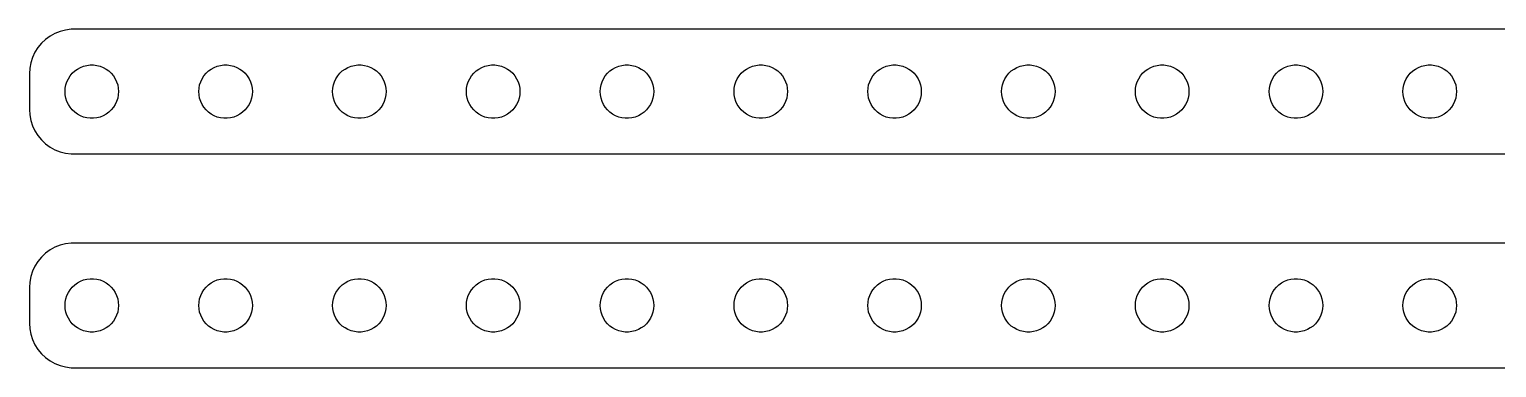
# Model space of a CAD drawing. Header units: metres. Extents: x -164 to 164, y 17 to 55.
# Drawn here: x -164.5 to 0, y 17 to 55 of the extents above; entities that cross this region are included whole.
import ezdxf

# ---------------------------------------------------------------- set-up
doc = ezdxf.new("R2010")
doc.units = ezdxf.units.M

msp = doc.modelspace()

# ---------------------------------------------------------------- linework, layer by layer
for p, q in [((-161.629, 54.5241), (-162.179, 54.2216)), ((-161.045, 54.7553), (-161.629, 54.5241)), ((-160.437, 54.9114), (-161.045, 54.7553)), ((-159.814, 54.9901), (-160.437, 54.9114)), ((159.814, 54.9901), (-159.814, 54.9901)), ((-163.545, 52.9389), (-163.882, 52.4088)), ((-163.145, 53.4227), (-163.545, 52.9389)), ((-162.687, 53.8526), (-163.145, 53.4227)), ((-162.179, 54.2216), (-162.687, 53.8526)), ((-164.343, 51.2434), (-164.461, 50.6267)), ((-164.149, 51.8406), (-164.343, 51.2434)), ((-163.882, 52.4088), (-164.149, 51.8406)), ((-164.461, 50.6267), (-164.5, 50)), ((-164.5, 50), (-164.5, 46)), ((-160.289, 49.1044), (-160.129, 49.4453)), ((-160.129, 49.4453), (-159.927, 49.7634)), ((-159.927, 49.7634), (-159.687, 50.0536)), ((-159.687, 50.0536), (-159.412, 50.3115)), ((-159.412, 50.3115), (-159.107, 50.533)), ((-159.107, 50.533), (-158.777, 50.7145)), ((-158.777, 50.7145), (-158.427, 50.8532)), ((-158.427, 50.8532), (-158.062, 50.9469)), ((-158.062, 50.9469), (-157.688, 50.9941)), ((-157.688, 50.9941), (-157.312, 50.9941)), ((-157.312, 50.9941), (-156.938, 50.9469)), ((-156.938, 50.9469), (-156.573, 50.8532)), ((-156.573, 50.8532), (-156.223, 50.7145)), ((-156.223, 50.7145), (-155.893, 50.533)), ((-155.893, 50.533), (-155.588, 50.3115)), ((-155.588, 50.3115), (-155.313, 50.0536)), ((-155.313, 50.0536), (-155.073, 49.7634)), ((-155.073, 49.7634), (-154.871, 49.4453)), ((-154.871, 49.4453), (-154.711, 49.1044)), ((-145.289, 49.1044), (-145.129, 49.4453)), ((-145.129, 49.4453), (-144.927, 49.7634)), ((-144.927, 49.7634), (-144.687, 50.0536)), ((-144.687, 50.0536), (-144.412, 50.3115)), ((-144.412, 50.3115), (-144.107, 50.533)), ((-144.107, 50.533), (-143.777, 50.7145)), ((-143.777, 50.7145), (-143.427, 50.8532)), ((-143.427, 50.8532), (-143.062, 50.9469)), ((-143.062, 50.9469), (-142.688, 50.9941)), ((-142.688, 50.9941), (-142.312, 50.9941)), ((-142.312, 50.9941), (-141.938, 50.9469)), ((-141.938, 50.9469), (-141.573, 50.8532)), ((-141.573, 50.8532), (-141.223, 50.7145)), ((-141.223, 50.7145), (-140.893, 50.533)), ((-140.893, 50.533), (-140.588, 50.3115)), ((-140.588, 50.3115), (-140.313, 50.0536)), ((-140.313, 50.0536), (-140.073, 49.7634)), ((-140.073, 49.7634), (-139.871, 49.4453)), ((-139.871, 49.4453), (-139.711, 49.1044)), ((-130.289, 49.1044), (-130.129, 49.4453)), ((-130.129, 49.4453), (-129.927, 49.7634)), ((-129.927, 49.7634), (-129.687, 50.0536)), ((-129.687, 50.0536), (-129.412, 50.3115)), ((-129.412, 50.3115), (-129.107, 50.533)), ((-129.107, 50.533), (-128.777, 50.7145)), ((-128.777, 50.7145), (-128.427, 50.8532)), ((-128.427, 50.8532), (-128.062, 50.9469)), ((-128.062, 50.9469), (-127.688, 50.9941)), ((-127.688, 50.9941), (-127.312, 50.9941)), ((-127.312, 50.9941), (-126.938, 50.9469)), ((-126.938, 50.9469), (-126.573, 50.8532)), ((-126.573, 50.8532), (-126.223, 50.7145)), ((-126.223, 50.7145), (-125.893, 50.533)), ((-125.893, 50.533), (-125.588, 50.3115)), ((-125.588, 50.3115), (-125.313, 50.0536)), ((-125.313, 50.0536), (-125.073, 49.7634)), ((-125.073, 49.7634), (-124.871, 49.4453)), ((-124.871, 49.4453), (-124.711, 49.1044)), ((-115.289, 49.1044), (-115.129, 49.4453)), ((-115.129, 49.4453), (-114.927, 49.7634)), ((-114.927, 49.7634), (-114.687, 50.0536)), ((-114.687, 50.0536), (-114.412, 50.3115)), ((-114.412, 50.3115), (-114.107, 50.533)), ((-114.107, 50.533), (-113.777, 50.7145)), ((-113.777, 50.7145), (-113.427, 50.8532)), ((-113.427, 50.8532), (-113.062, 50.9469)), ((-113.062, 50.9469), (-112.688, 50.9941)), ((-112.688, 50.9941), (-112.312, 50.9941)), ((-112.312, 50.9941), (-111.938, 50.9469)), ((-111.938, 50.9469), (-111.573, 50.8532)), ((-111.573, 50.8532), (-111.223, 50.7145)), ((-111.223, 50.7145), (-110.893, 50.533)), ((-110.893, 50.533), (-110.588, 50.3115)), ((-110.588, 50.3115), (-110.313, 50.0536)), ((-110.313, 50.0536), (-110.073, 49.7634)), ((-110.073, 49.7634), (-109.871, 49.4453)), ((-109.871, 49.4453), (-109.711, 49.1044)), ((-100.289, 49.1044), (-100.129, 49.4453)), ((-100.129, 49.4453), (-99.927, 49.7634)), ((-99.927, 49.7634), (-99.6869, 50.0536)), ((-99.6869, 50.0536), (-99.4123, 50.3115)), ((-99.4123, 50.3115), (-99.1075, 50.533)), ((-99.1075, 50.533), (-98.7773, 50.7145)), ((-98.7773, 50.7145), (-98.427, 50.8532)), ((-98.427, 50.8532), (-98.0621, 50.9469)), ((-98.0621, 50.9469), (-97.6884, 50.9941)), ((-97.6884, 50.9941), (-97.3116, 50.9941)), ((-97.3116, 50.9941), (-96.9379, 50.9469)), ((-96.9379, 50.9469), (-96.573, 50.8532)), ((-96.573, 50.8532), (-96.2227, 50.7145)), ((-96.2227, 50.7145), (-95.8925, 50.533)), ((-95.8925, 50.533), (-95.5877, 50.3115)), ((-95.5877, 50.3115), (-95.3131, 50.0536)), ((-95.3131, 50.0536), (-95.073, 49.7634)), ((-95.073, 49.7634), (-94.8711, 49.4453)), ((-94.8711, 49.4453), (-94.7107, 49.1044)), ((-85.2893, 49.1044), (-85.1289, 49.4453)), ((-85.1289, 49.4453), (-84.927, 49.7634)), ((-84.927, 49.7634), (-84.6869, 50.0536)), ((-84.6869, 50.0536), (-84.4123, 50.3115)), ((-84.4123, 50.3115), (-84.1075, 50.533)), ((-84.1075, 50.533), (-83.7773, 50.7145)), ((-83.7773, 50.7145), (-83.427, 50.8532)), ((-83.427, 50.8532), (-83.0621, 50.9469)), ((-83.0621, 50.9469), (-82.6884, 50.9941)), ((-82.6884, 50.9941), (-82.3116, 50.9941)), ((-82.3116, 50.9941), (-81.9379, 50.9469)), ((-81.9379, 50.9469), (-81.573, 50.8532)), ((-81.573, 50.8532), (-81.2227, 50.7145)), ((-81.2227, 50.7145), (-80.8925, 50.533)), ((-80.8925, 50.533), (-80.5877, 50.3115)), ((-80.5877, 50.3115), (-80.3131, 50.0536)), ((-80.3131, 50.0536), (-80.073, 49.7634)), ((-80.073, 49.7634), (-79.8711, 49.4453)), ((-79.8711, 49.4453), (-79.7107, 49.1044)), ((-70.2893, 49.1044), (-70.1289, 49.4453)), ((-70.1289, 49.4453), (-69.927, 49.7634)), ((-69.927, 49.7634), (-69.6869, 50.0536)), ((-69.6869, 50.0536), (-69.4123, 50.3115)), ((-69.4123, 50.3115), (-69.1075, 50.533)), ((-69.1075, 50.533), (-68.7773, 50.7145)), ((-68.7773, 50.7145), (-68.427, 50.8532)), ((-68.427, 50.8532), (-68.0621, 50.9469)), ((-68.0621, 50.9469), (-67.6884, 50.9941)), ((-67.6884, 50.9941), (-67.3116, 50.9941)), ((-67.3116, 50.9941), (-66.9379, 50.9469)), ((-66.9379, 50.9469), (-66.573, 50.8532)), ((-66.573, 50.8532), (-66.2227, 50.7145)), ((-66.2227, 50.7145), (-65.8925, 50.533)), ((-65.8925, 50.533), (-65.5877, 50.3115)), ((-65.5877, 50.3115), (-65.3131, 50.0536)), ((-65.3131, 50.0536), (-65.073, 49.7634)), ((-65.073, 49.7634), (-64.8711, 49.4453)), ((-64.8711, 49.4453), (-64.7107, 49.1044)), ((-55.2893, 49.1044), (-55.1289, 49.4453)), ((-55.1289, 49.4453), (-54.927, 49.7634)), ((-54.927, 49.7634), (-54.6869, 50.0536)), ((-54.6869, 50.0536), (-54.4123, 50.3115)), ((-54.4123, 50.3115), (-54.1075, 50.533)), ((-54.1075, 50.533), (-53.7773, 50.7145)), ((-53.7773, 50.7145), (-53.427, 50.8532)), ((-53.427, 50.8532), (-53.0621, 50.9469)), ((-53.0621, 50.9469), (-52.6884, 50.9941)), ((-52.6884, 50.9941), (-52.3116, 50.9941)), ((-52.3116, 50.9941), (-51.9379, 50.9469)), ((-51.9379, 50.9469), (-51.5729, 50.8532)), ((-51.5729, 50.8532), (-51.2227, 50.7145)), ((-51.2227, 50.7145), (-50.8925, 50.533)), ((-50.8925, 50.533), (-50.5877, 50.3115)), ((-50.5877, 50.3115), (-50.3131, 50.0536)), ((-50.3131, 50.0536), (-50.0729, 49.7634)), ((-50.0729, 49.7634), (-49.8711, 49.4453)), ((-49.8711, 49.4453), (-49.7107, 49.1044)), ((-40.2893, 49.1044), (-40.1289, 49.4453)), ((-40.1289, 49.4453), (-39.927, 49.7634)), ((-39.927, 49.7634), (-39.6869, 50.0536)), ((-39.6869, 50.0536), (-39.4123, 50.3115)), ((-39.4123, 50.3115), (-39.1075, 50.533)), ((-39.1075, 50.533), (-38.7773, 50.7145)), ((-38.7773, 50.7145), (-38.427, 50.8532)), ((-38.427, 50.8532), (-38.0621, 50.9469)), ((-38.0621, 50.9469), (-37.6884, 50.9941)), ((-37.6884, 50.9941), (-37.3116, 50.9941)), ((-37.3116, 50.9941), (-36.9379, 50.9469)), ((-36.9379, 50.9469), (-36.5729, 50.8532)), ((-36.5729, 50.8532), (-36.2227, 50.7145)), ((-36.2227, 50.7145), (-35.8925, 50.533)), ((-35.8925, 50.533), (-35.5877, 50.3115)), ((-35.5877, 50.3115), (-35.3131, 50.0536)), ((-35.3131, 50.0536), (-35.0729, 49.7634)), ((-35.0729, 49.7634), (-34.8711, 49.4453)), ((-34.8711, 49.4453), (-34.7107, 49.1044)), ((-25.2893, 49.1044), (-25.1289, 49.4453)), ((-25.1289, 49.4453), (-24.927, 49.7634)), ((-24.927, 49.7634), (-24.6869, 50.0536)), ((-24.6869, 50.0536), (-24.4123, 50.3115)), ((-24.4123, 50.3115), (-24.1075, 50.533)), ((-24.1075, 50.533), (-23.7773, 50.7145)), ((-23.7773, 50.7145), (-23.427, 50.8532)), ((-23.427, 50.8532), (-23.0621, 50.9469)), ((-23.0621, 50.9469), (-22.6884, 50.9941)), ((-22.6884, 50.9941), (-22.3116, 50.9941)), ((-22.3116, 50.9941), (-21.9379, 50.9469)), ((-21.9379, 50.9469), (-21.5729, 50.8532)), ((-21.5729, 50.8532), (-21.2227, 50.7145)), ((-21.2227, 50.7145), (-20.8925, 50.533)), ((-20.8925, 50.533), (-20.5877, 50.3115)), ((-20.5877, 50.3115), (-20.3131, 50.0536)), ((-20.3131, 50.0536), (-20.0729, 49.7634)), ((-20.0729, 49.7634), (-19.8711, 49.4453)), ((-19.8711, 49.4453), (-19.7107, 49.1044)), ((-10.2893, 49.1044), (-10.1289, 49.4453)), ((-10.1289, 49.4453), (-9.92705, 49.7634)), ((-9.92705, 49.7634), (-9.6869, 50.0536)), ((-9.6869, 50.0536), (-9.41226, 50.3115)), ((-9.41226, 50.3115), (-9.10747, 50.533)), ((-9.10747, 50.533), (-8.77733, 50.7145)), ((-8.77733, 50.7145), (-8.42705, 50.8532)), ((-8.42705, 50.8532), (-8.06213, 50.9469)), ((-8.06213, 50.9469), (-7.68837, 50.9941)), ((-7.68837, 50.9941), (-7.31161, 50.9941)), ((-7.31161, 50.9941), (-6.93785, 50.9469)), ((-6.93785, 50.9469), (-6.57294, 50.8532)), ((-6.57294, 50.8532), (-6.22266, 50.7145)), ((-6.22266, 50.7145), (-5.89252, 50.533)), ((-5.89252, 50.533), (-5.58772, 50.3115)), ((-5.58772, 50.3115), (-5.31308, 50.0536)), ((-5.31308, 50.0536), (-5.07294, 49.7634)), ((-5.07294, 49.7634), (-4.87108, 49.4453)), ((-4.87108, 49.4453), (-4.71066, 49.1044)), ((-160.5, 48), (-160.476, 48.376)), ((-160.476, 47.624), (-160.5, 48)), ((-160.476, 48.376), (-160.406, 48.7461)), ((-160.406, 48.7461), (-160.289, 49.1044)), ((-154.711, 49.1044), (-154.594, 48.7461)), ((-154.594, 48.7461), (-154.524, 48.376)), ((-154.524, 48.376), (-154.5, 48)), ((-154.5, 48), (-154.524, 47.624)), ((-145.5, 48), (-145.476, 48.376)), ((-145.476, 47.624), (-145.5, 48)), ((-145.476, 48.376), (-145.406, 48.7461)), ((-145.406, 48.7461), (-145.289, 49.1044)), ((-139.711, 49.1044), (-139.594, 48.7461)), ((-139.594, 48.7461), (-139.524, 48.376)), ((-139.524, 48.376), (-139.5, 48)), ((-139.5, 48), (-139.524, 47.624)), ((-130.5, 48), (-130.476, 48.376)), ((-130.476, 47.624), (-130.5, 48)), ((-130.476, 48.376), (-130.406, 48.7461)), ((-130.406, 48.7461), (-130.289, 49.1044)), ((-124.711, 49.1044), (-124.594, 48.7461)), ((-124.594, 48.7461), (-124.524, 48.376)), ((-124.524, 48.376), (-124.5, 48)), ((-124.5, 48), (-124.524, 47.624)), ((-115.5, 48), (-115.476, 48.376)), ((-115.476, 47.624), (-115.5, 48)), ((-115.476, 48.376), (-115.406, 48.7461)), ((-115.406, 48.7461), (-115.289, 49.1044)), ((-109.711, 49.1044), (-109.594, 48.7461)), ((-109.594, 48.7461), (-109.524, 48.376)), ((-109.524, 48.376), (-109.5, 48)), ((-109.5, 48), (-109.524, 47.624)), ((-100.5, 48), (-100.476, 48.376)), ((-100.476, 47.624), (-100.5, 48)), ((-100.476, 48.376), (-100.406, 48.7461)), ((-100.406, 48.7461), (-100.289, 49.1044)), ((-94.7107, 49.1044), (-94.5943, 48.7461)), ((-94.5943, 48.7461), (-94.5237, 48.376)), ((-94.5237, 48.376), (-94.5, 48)), ((-94.5, 48), (-94.5237, 47.624)), ((-85.5, 48), (-85.4763, 48.376)), ((-85.4763, 47.624), (-85.5, 48)), ((-85.4763, 48.376), (-85.4057, 48.7461)), ((-85.4057, 48.7461), (-85.2893, 49.1044)), ((-79.7107, 49.1044), (-79.5943, 48.7461)), ((-79.5943, 48.7461), (-79.5237, 48.376)), ((-79.5237, 48.376), (-79.5, 48)), ((-79.5, 48), (-79.5237, 47.624)), ((-70.5, 48), (-70.4763, 48.376)), ((-70.4763, 47.624), (-70.5, 48)), ((-70.4763, 48.376), (-70.4057, 48.7461)), ((-70.4057, 48.7461), (-70.2893, 49.1044)), ((-64.7107, 49.1044), (-64.5943, 48.7461)), ((-64.5943, 48.7461), (-64.5237, 48.376)), ((-64.5237, 48.376), (-64.5, 48)), ((-64.5, 48), (-64.5237, 47.624)), ((-55.5, 48), (-55.4763, 48.376)), ((-55.4763, 47.624), (-55.5, 48)), ((-55.4763, 48.376), (-55.4057, 48.7461)), ((-55.4057, 48.7461), (-55.2893, 49.1044)), ((-49.7107, 49.1044), (-49.5942, 48.7461)), ((-49.5942, 48.7461), (-49.5237, 48.376)), ((-49.5237, 48.376), (-49.5, 48)), ((-49.5, 48), (-49.5237, 47.624)), ((-40.5, 48), (-40.4763, 48.376)), ((-40.4763, 47.624), (-40.5, 48)), ((-40.4763, 48.376), (-40.4057, 48.7461)), ((-40.4057, 48.7461), (-40.2893, 49.1044)), ((-34.7107, 49.1044), (-34.5942, 48.7461)), ((-34.5942, 48.7461), (-34.5237, 48.376)), ((-34.5237, 48.376), (-34.5, 48)), ((-34.5, 48), (-34.5237, 47.624)), ((-25.5, 48), (-25.4763, 48.376)), ((-25.4763, 47.624), (-25.5, 48)), ((-25.4763, 48.376), (-25.4057, 48.7461)), ((-25.4057, 48.7461), (-25.2893, 49.1044)), ((-19.7107, 49.1044), (-19.5942, 48.7461)), ((-19.5942, 48.7461), (-19.5237, 48.376)), ((-19.5237, 48.376), (-19.5, 48)), ((-19.5, 48), (-19.5237, 47.624)), ((-10.5, 48), (-10.4763, 48.376)), ((-10.4763, 47.624), (-10.5, 48)), ((-10.4763, 48.376), (-10.4057, 48.7461)), ((-10.4057, 48.7461), (-10.2893, 49.1044)), ((-4.71066, 49.1044), (-4.59424, 48.7461)), ((-4.59424, 48.7461), (-4.52365, 48.376)), ((-4.52365, 48.376), (-4.5, 48)), ((-4.5, 48), (-4.52365, 47.624)), ((-160.406, 47.2539), (-160.476, 47.624)), ((-160.289, 46.8956), (-160.406, 47.2539)), ((-160.129, 46.5547), (-160.289, 46.8956)), ((-159.927, 46.2366), (-160.129, 46.5547)), ((-159.687, 45.9464), (-159.927, 46.2366)), ((-155.073, 46.2366), (-155.313, 45.9464)), ((-154.871, 46.5547), (-155.073, 46.2366)), ((-154.711, 46.8956), (-154.871, 46.5547)), ((-154.594, 47.2539), (-154.711, 46.8956)), ((-154.524, 47.624), (-154.594, 47.2539)), ((-145.406, 47.2539), (-145.476, 47.624)), ((-145.289, 46.8956), (-145.406, 47.2539)), ((-145.129, 46.5547), (-145.289, 46.8956)), ((-144.927, 46.2366), (-145.129, 46.5547)), ((-144.687, 45.9464), (-144.927, 46.2366)), ((-140.073, 46.2366), (-140.313, 45.9464)), ((-139.871, 46.5547), (-140.073, 46.2366)), ((-139.711, 46.8956), (-139.871, 46.5547)), ((-139.594, 47.2539), (-139.711, 46.8956)), ((-139.524, 47.624), (-139.594, 47.2539)), ((-130.406, 47.2539), (-130.476, 47.624)), ((-130.289, 46.8956), (-130.406, 47.2539)), ((-130.129, 46.5547), (-130.289, 46.8956)), ((-129.927, 46.2366), (-130.129, 46.5547)), ((-129.687, 45.9464), (-129.927, 46.2366)), ((-125.073, 46.2366), (-125.313, 45.9464)), ((-124.871, 46.5547), (-125.073, 46.2366)), ((-124.711, 46.8956), (-124.871, 46.5547)), ((-124.594, 47.2539), (-124.711, 46.8956)), ((-124.524, 47.624), (-124.594, 47.2539)), ((-115.406, 47.2539), (-115.476, 47.624)), ((-115.289, 46.8956), (-115.406, 47.2539)), ((-115.129, 46.5547), (-115.289, 46.8956)), ((-114.927, 46.2366), (-115.129, 46.5547)), ((-114.687, 45.9464), (-114.927, 46.2366)), ((-110.073, 46.2366), (-110.313, 45.9464)), ((-109.871, 46.5547), (-110.073, 46.2366)), ((-109.711, 46.8956), (-109.871, 46.5547)), ((-109.594, 47.2539), (-109.711, 46.8956)), ((-109.524, 47.624), (-109.594, 47.2539)), ((-100.406, 47.2539), (-100.476, 47.624)), ((-100.289, 46.8956), (-100.406, 47.2539)), ((-100.129, 46.5547), (-100.289, 46.8956)), ((-99.927, 46.2366), (-100.129, 46.5547)), ((-99.6869, 45.9464), (-99.927, 46.2366)), ((-95.073, 46.2366), (-95.3131, 45.9464)), ((-94.8711, 46.5547), (-95.073, 46.2366)), ((-94.7107, 46.8956), (-94.8711, 46.5547)), ((-94.5943, 47.2539), (-94.7107, 46.8956)), ((-94.5237, 47.624), (-94.5943, 47.2539)), ((-85.4057, 47.2539), (-85.4763, 47.624)), ((-85.2893, 46.8956), (-85.4057, 47.2539)), ((-85.1289, 46.5547), (-85.2893, 46.8956)), ((-84.927, 46.2366), (-85.1289, 46.5547)), ((-84.6869, 45.9464), (-84.927, 46.2366)), ((-80.073, 46.2366), (-80.3131, 45.9464)), ((-79.8711, 46.5547), (-80.073, 46.2366)), ((-79.7107, 46.8956), (-79.8711, 46.5547)), ((-79.5943, 47.2539), (-79.7107, 46.8956)), ((-79.5237, 47.624), (-79.5943, 47.2539)), ((-70.4057, 47.2539), (-70.4763, 47.624)), ((-70.2893, 46.8956), (-70.4057, 47.2539)), ((-70.1289, 46.5547), (-70.2893, 46.8956)), ((-69.927, 46.2366), (-70.1289, 46.5547)), ((-69.6869, 45.9464), (-69.927, 46.2366)), ((-65.073, 46.2366), (-65.3131, 45.9464)), ((-64.8711, 46.5547), (-65.073, 46.2366)), ((-64.7107, 46.8956), (-64.8711, 46.5547)), ((-64.5943, 47.2539), (-64.7107, 46.8956)), ((-64.5237, 47.624), (-64.5943, 47.2539)), ((-55.4057, 47.2539), (-55.4763, 47.624)), ((-55.2893, 46.8956), (-55.4057, 47.2539)), ((-55.1289, 46.5547), (-55.2893, 46.8956)), ((-54.927, 46.2366), (-55.1289, 46.5547)), ((-54.6869, 45.9464), (-54.927, 46.2366)), ((-50.0729, 46.2366), (-50.3131, 45.9464)), ((-49.8711, 46.5547), (-50.0729, 46.2366)), ((-49.7107, 46.8956), (-49.8711, 46.5547)), ((-49.5942, 47.2539), (-49.7107, 46.8956)), ((-49.5237, 47.624), (-49.5942, 47.2539)), ((-40.4057, 47.2539), (-40.4763, 47.624)), ((-40.2893, 46.8956), (-40.4057, 47.2539)), ((-40.1289, 46.5547), (-40.2893, 46.8956)), ((-39.927, 46.2366), (-40.1289, 46.5547)), ((-39.6869, 45.9464), (-39.927, 46.2366)), ((-35.0729, 46.2366), (-35.3131, 45.9464)), ((-34.8711, 46.5547), (-35.0729, 46.2366)), ((-34.7107, 46.8956), (-34.8711, 46.5547)), ((-34.5942, 47.2539), (-34.7107, 46.8956)), ((-34.5237, 47.624), (-34.5942, 47.2539)), ((-25.4057, 47.2539), (-25.4763, 47.624)), ((-25.2893, 46.8956), (-25.4057, 47.2539)), ((-25.1289, 46.5547), (-25.2893, 46.8956)), ((-24.927, 46.2366), (-25.1289, 46.5547)), ((-24.6869, 45.9464), (-24.927, 46.2366)), ((-20.0729, 46.2366), (-20.3131, 45.9464)), ((-19.8711, 46.5547), (-20.0729, 46.2366)), ((-19.7107, 46.8956), (-19.8711, 46.5547)), ((-19.5942, 47.2539), (-19.7107, 46.8956)), ((-19.5237, 47.624), (-19.5942, 47.2539)), ((-10.4057, 47.2539), (-10.4763, 47.624)), ((-10.2893, 46.8956), (-10.4057, 47.2539)), ((-10.1289, 46.5547), (-10.2893, 46.8956)), ((-9.92705, 46.2366), (-10.1289, 46.5547)), ((-9.6869, 45.9464), (-9.92705, 46.2366)), ((-5.07294, 46.2366), (-5.31308, 45.9464)), ((-4.87108, 46.5547), (-5.07294, 46.2366)), ((-4.71066, 46.8956), (-4.87108, 46.5547)), ((-4.59424, 47.2539), (-4.71066, 46.8956)), ((-4.52365, 47.624), (-4.59424, 47.2539)), ((-164.5, 46), (-164.461, 45.3733)), ((-164.461, 45.3733), (-164.343, 44.7566)), ((-164.343, 44.7566), (-164.149, 44.1594)), ((-159.412, 45.6885), (-159.687, 45.9464)), ((-159.107, 45.467), (-159.412, 45.6885)), ((-158.777, 45.2855), (-159.107, 45.467)), ((-158.427, 45.1468), (-158.777, 45.2855)), ((-158.062, 45.0531), (-158.427, 45.1468)), ((-157.688, 45.0059), (-158.062, 45.0531)), ((-157.312, 45.0059), (-157.688, 45.0059)), ((-156.938, 45.0531), (-157.312, 45.0059)), ((-156.573, 45.1468), (-156.938, 45.0531)), ((-156.223, 45.2855), (-156.573, 45.1468)), ((-155.893, 45.467), (-156.223, 45.2855)), ((-155.588, 45.6885), (-155.893, 45.467)), ((-155.313, 45.9464), (-155.588, 45.6885)), ((-144.412, 45.6885), (-144.687, 45.9464)), ((-144.107, 45.467), (-144.412, 45.6885)), ((-143.777, 45.2855), (-144.107, 45.467)), ((-143.427, 45.1468), (-143.777, 45.2855)), ((-143.062, 45.0531), (-143.427, 45.1468)), ((-142.688, 45.0059), (-143.062, 45.0531)), ((-142.312, 45.0059), (-142.688, 45.0059)), ((-141.938, 45.0531), (-142.312, 45.0059)), ((-141.573, 45.1468), (-141.938, 45.0531)), ((-141.223, 45.2855), (-141.573, 45.1468)), ((-140.893, 45.467), (-141.223, 45.2855)), ((-140.588, 45.6885), (-140.893, 45.467)), ((-140.313, 45.9464), (-140.588, 45.6885)), ((-129.412, 45.6885), (-129.687, 45.9464)), ((-129.107, 45.467), (-129.412, 45.6885)), ((-128.777, 45.2855), (-129.107, 45.467)), ((-128.427, 45.1468), (-128.777, 45.2855)), ((-128.062, 45.0531), (-128.427, 45.1468)), ((-127.688, 45.0059), (-128.062, 45.0531)), ((-127.312, 45.0059), (-127.688, 45.0059)), ((-126.938, 45.0531), (-127.312, 45.0059)), ((-126.573, 45.1468), (-126.938, 45.0531)), ((-126.223, 45.2855), (-126.573, 45.1468)), ((-125.893, 45.467), (-126.223, 45.2855)), ((-125.588, 45.6885), (-125.893, 45.467)), ((-125.313, 45.9464), (-125.588, 45.6885)), ((-114.412, 45.6885), (-114.687, 45.9464)), ((-114.107, 45.467), (-114.412, 45.6885)), ((-113.777, 45.2855), (-114.107, 45.467)), ((-113.427, 45.1468), (-113.777, 45.2855)), ((-113.062, 45.0531), (-113.427, 45.1468)), ((-112.688, 45.0059), (-113.062, 45.0531)), ((-112.312, 45.0059), (-112.688, 45.0059)), ((-111.938, 45.0531), (-112.312, 45.0059)), ((-111.573, 45.1468), (-111.938, 45.0531)), ((-111.223, 45.2855), (-111.573, 45.1468)), ((-110.893, 45.467), (-111.223, 45.2855)), ((-110.588, 45.6885), (-110.893, 45.467)), ((-110.313, 45.9464), (-110.588, 45.6885)), ((-99.4123, 45.6885), (-99.6869, 45.9464)), ((-99.1075, 45.467), (-99.4123, 45.6885)), ((-98.7773, 45.2855), (-99.1075, 45.467)), ((-98.427, 45.1468), (-98.7773, 45.2855)), ((-98.0621, 45.0531), (-98.427, 45.1468)), ((-97.6884, 45.0059), (-98.0621, 45.0531)), ((-97.3116, 45.0059), (-97.6884, 45.0059)), ((-96.9379, 45.0531), (-97.3116, 45.0059)), ((-96.573, 45.1468), (-96.9379, 45.0531)), ((-96.2227, 45.2855), (-96.573, 45.1468)), ((-95.8925, 45.467), (-96.2227, 45.2855)), ((-95.5877, 45.6885), (-95.8925, 45.467)), ((-95.3131, 45.9464), (-95.5877, 45.6885)), ((-84.4123, 45.6885), (-84.6869, 45.9464)), ((-84.1075, 45.467), (-84.4123, 45.6885)), ((-83.7773, 45.2855), (-84.1075, 45.467)), ((-83.427, 45.1468), (-83.7773, 45.2855)), ((-83.0621, 45.0531), (-83.427, 45.1468)), ((-82.6884, 45.0059), (-83.0621, 45.0531)), ((-82.3116, 45.0059), (-82.6884, 45.0059)), ((-81.9379, 45.0531), (-82.3116, 45.0059)), ((-81.573, 45.1468), (-81.9379, 45.0531)), ((-81.2227, 45.2855), (-81.573, 45.1468)), ((-80.8925, 45.467), (-81.2227, 45.2855)), ((-80.5877, 45.6885), (-80.8925, 45.467)), ((-80.3131, 45.9464), (-80.5877, 45.6885)), ((-69.4123, 45.6885), (-69.6869, 45.9464)), ((-69.1075, 45.467), (-69.4123, 45.6885)), ((-68.7773, 45.2855), (-69.1075, 45.467)), ((-68.427, 45.1468), (-68.7773, 45.2855)), ((-68.0621, 45.0531), (-68.427, 45.1468)), ((-67.6884, 45.0059), (-68.0621, 45.0531)), ((-67.3116, 45.0059), (-67.6884, 45.0059)), ((-66.9379, 45.0531), (-67.3116, 45.0059)), ((-66.573, 45.1468), (-66.9379, 45.0531)), ((-66.2227, 45.2855), (-66.573, 45.1468)), ((-65.8925, 45.467), (-66.2227, 45.2855)), ((-65.5877, 45.6885), (-65.8925, 45.467)), ((-65.3131, 45.9464), (-65.5877, 45.6885)), ((-54.4123, 45.6885), (-54.6869, 45.9464)), ((-54.1075, 45.467), (-54.4123, 45.6885)), ((-53.7773, 45.2855), (-54.1075, 45.467)), ((-53.427, 45.1468), (-53.7773, 45.2855)), ((-53.0621, 45.0531), (-53.427, 45.1468)), ((-52.6884, 45.0059), (-53.0621, 45.0531)), ((-52.3116, 45.0059), (-52.6884, 45.0059)), ((-51.9379, 45.0531), (-52.3116, 45.0059)), ((-51.5729, 45.1468), (-51.9379, 45.0531)), ((-51.2227, 45.2855), (-51.5729, 45.1468)), ((-50.8925, 45.467), (-51.2227, 45.2855)), ((-50.5877, 45.6885), (-50.8925, 45.467)), ((-50.3131, 45.9464), (-50.5877, 45.6885)), ((-39.4123, 45.6885), (-39.6869, 45.9464)), ((-39.1075, 45.467), (-39.4123, 45.6885)), ((-38.7773, 45.2855), (-39.1075, 45.467)), ((-38.427, 45.1468), (-38.7773, 45.2855)), ((-38.0621, 45.0531), (-38.427, 45.1468)), ((-37.6884, 45.0059), (-38.0621, 45.0531)), ((-37.3116, 45.0059), (-37.6884, 45.0059)), ((-36.9379, 45.0531), (-37.3116, 45.0059)), ((-36.5729, 45.1468), (-36.9379, 45.0531)), ((-36.2227, 45.2855), (-36.5729, 45.1468)), ((-35.8925, 45.467), (-36.2227, 45.2855)), ((-35.5877, 45.6885), (-35.8925, 45.467)), ((-35.3131, 45.9464), (-35.5877, 45.6885)), ((-24.4123, 45.6885), (-24.6869, 45.9464)), ((-24.1075, 45.467), (-24.4123, 45.6885)), ((-23.7773, 45.2855), (-24.1075, 45.467)), ((-23.427, 45.1468), (-23.7773, 45.2855)), ((-23.0621, 45.0531), (-23.427, 45.1468)), ((-22.6884, 45.0059), (-23.0621, 45.0531)), ((-22.3116, 45.0059), (-22.6884, 45.0059)), ((-21.9379, 45.0531), (-22.3116, 45.0059)), ((-21.5729, 45.1468), (-21.9379, 45.0531)), ((-21.2227, 45.2855), (-21.5729, 45.1468)), ((-20.8925, 45.467), (-21.2227, 45.2855)), ((-20.5877, 45.6885), (-20.8925, 45.467)), ((-20.3131, 45.9464), (-20.5877, 45.6885)), ((-9.41226, 45.6885), (-9.6869, 45.9464)), ((-9.10747, 45.467), (-9.41226, 45.6885)), ((-8.77733, 45.2855), (-9.10747, 45.467)), ((-8.42705, 45.1468), (-8.77733, 45.2855)), ((-8.06213, 45.0531), (-8.42705, 45.1468)), ((-7.68837, 45.0059), (-8.06213, 45.0531)), ((-7.31161, 45.0059), (-7.68837, 45.0059)), ((-6.93785, 45.0531), (-7.31161, 45.0059)), ((-6.57294, 45.1468), (-6.93785, 45.0531)), ((-6.22266, 45.2855), (-6.57294, 45.1468)), ((-5.89252, 45.467), (-6.22266, 45.2855)), ((-5.58772, 45.6885), (-5.89252, 45.467)), ((-5.31308, 45.9464), (-5.58772, 45.6885)), ((-164.149, 44.1594), (-163.882, 43.5912)), ((-163.882, 43.5912), (-163.545, 43.0611)), ((-163.545, 43.0611), (-163.145, 42.5773)), ((-163.145, 42.5773), (-162.687, 42.1474)), ((-162.687, 42.1474), (-162.179, 41.7784)), ((-162.179, 41.7784), (-161.629, 41.4759)), ((-161.629, 41.4759), (-161.045, 41.2447)), ((-161.045, 41.2447), (-160.437, 41.0886)), ((-160.437, 41.0886), (-159.814, 41.0099)), ((-159.814, 41.0099), (159.814, 41.0099)), ((-162.687, 29.8526), (-163.145, 29.4227)), ((-162.179, 30.2216), (-162.687, 29.8526)), ((-161.629, 30.5241), (-162.179, 30.2216)), ((-161.045, 30.7553), (-161.629, 30.5241)), ((-160.437, 30.9114), (-161.045, 30.7553)), ((-159.814, 30.9901), (-160.437, 30.9114)), ((159.814, 30.9901), (-159.814, 30.9901)), ((-163.882, 28.4088), (-164.149, 27.8406)), ((-163.545, 28.9389), (-163.882, 28.4088)), ((-163.145, 29.4227), (-163.545, 28.9389)), ((-164.461, 26.6267), (-164.5, 26)), ((-164.343, 27.2434), (-164.461, 26.6267)), ((-164.149, 27.8406), (-164.343, 27.2434)), ((-159.412, 26.3115), (-159.107, 26.533)), ((-159.107, 26.533), (-158.777, 26.7145)), ((-158.777, 26.7145), (-158.427, 26.8532)), ((-158.427, 26.8532), (-158.062, 26.9469)), ((-158.062, 26.9469), (-157.688, 26.9941)), ((-157.688, 26.9941), (-157.312, 26.9941)), ((-157.312, 26.9941), (-156.938, 26.9469)), ((-156.938, 26.9469), (-156.573, 26.8532)), ((-156.573, 26.8532), (-156.223, 26.7145)), ((-156.223, 26.7145), (-155.893, 26.533)), ((-155.893, 26.533), (-155.588, 26.3115)), ((-144.412, 26.3115), (-144.107, 26.533)), ((-144.107, 26.533), (-143.777, 26.7145)), ((-143.777, 26.7145), (-143.427, 26.8532)), ((-143.427, 26.8532), (-143.062, 26.9469)), ((-143.062, 26.9469), (-142.688, 26.9941)), ((-142.688, 26.9941), (-142.312, 26.9941)), ((-142.312, 26.9941), (-141.938, 26.9469)), ((-141.938, 26.9469), (-141.573, 26.8532)), ((-141.573, 26.8532), (-141.223, 26.7145)), ((-141.223, 26.7145), (-140.893, 26.533)), ((-140.893, 26.533), (-140.588, 26.3115)), ((-129.412, 26.3115), (-129.107, 26.533)), ((-129.107, 26.533), (-128.777, 26.7145)), ((-128.777, 26.7145), (-128.427, 26.8532)), ((-128.427, 26.8532), (-128.062, 26.9469)), ((-128.062, 26.9469), (-127.688, 26.9941)), ((-127.688, 26.9941), (-127.312, 26.9941)), ((-127.312, 26.9941), (-126.938, 26.9469)), ((-126.938, 26.9469), (-126.573, 26.8532)), ((-126.573, 26.8532), (-126.223, 26.7145)), ((-126.223, 26.7145), (-125.893, 26.533)), ((-125.893, 26.533), (-125.588, 26.3115)), ((-114.412, 26.3115), (-114.107, 26.533)), ((-114.107, 26.533), (-113.777, 26.7145)), ((-113.777, 26.7145), (-113.427, 26.8532)), ((-113.427, 26.8532), (-113.062, 26.9469)), ((-113.062, 26.9469), (-112.688, 26.9941)), ((-112.688, 26.9941), (-112.312, 26.9941)), ((-112.312, 26.9941), (-111.938, 26.9469)), ((-111.938, 26.9469), (-111.573, 26.8532)), ((-111.573, 26.8532), (-111.223, 26.7145)), ((-111.223, 26.7145), (-110.893, 26.533)), ((-110.893, 26.533), (-110.588, 26.3115)), ((-99.4123, 26.3115), (-99.1075, 26.533)), ((-99.1075, 26.533), (-98.7773, 26.7145)), ((-98.7773, 26.7145), (-98.427, 26.8532)), ((-98.427, 26.8532), (-98.0621, 26.9469)), ((-98.0621, 26.9469), (-97.6884, 26.9941)), ((-97.6884, 26.9941), (-97.3116, 26.9941)), ((-97.3116, 26.9941), (-96.9379, 26.9469)), ((-96.9379, 26.9469), (-96.573, 26.8532)), ((-96.573, 26.8532), (-96.2227, 26.7145)), ((-96.2227, 26.7145), (-95.8925, 26.533)), ((-95.8925, 26.533), (-95.5877, 26.3115)), ((-84.4123, 26.3115), (-84.1075, 26.533)), ((-84.1075, 26.533), (-83.7773, 26.7145)), ((-83.7773, 26.7145), (-83.427, 26.8532)), ((-83.427, 26.8532), (-83.0621, 26.9469)), ((-83.0621, 26.9469), (-82.6884, 26.9941)), ((-82.6884, 26.9941), (-82.3116, 26.9941)), ((-82.3116, 26.9941), (-81.9379, 26.9469)), ((-81.9379, 26.9469), (-81.573, 26.8532)), ((-81.573, 26.8532), (-81.2227, 26.7145)), ((-81.2227, 26.7145), (-80.8925, 26.533)), ((-80.8925, 26.533), (-80.5877, 26.3115)), ((-69.4123, 26.3115), (-69.1075, 26.533)), ((-69.1075, 26.533), (-68.7773, 26.7145)), ((-68.7773, 26.7145), (-68.427, 26.8532)), ((-68.427, 26.8532), (-68.0621, 26.9469)), ((-68.0621, 26.9469), (-67.6884, 26.9941)), ((-67.6884, 26.9941), (-67.3116, 26.9941)), ((-67.3116, 26.9941), (-66.9379, 26.9469)), ((-66.9379, 26.9469), (-66.573, 26.8532)), ((-66.573, 26.8532), (-66.2227, 26.7145)), ((-66.2227, 26.7145), (-65.8925, 26.533)), ((-65.8925, 26.533), (-65.5877, 26.3115)), ((-54.4123, 26.3115), (-54.1075, 26.533)), ((-54.1075, 26.533), (-53.7773, 26.7145)), ((-53.7773, 26.7145), (-53.427, 26.8532)), ((-53.427, 26.8532), (-53.0621, 26.9469)), ((-53.0621, 26.9469), (-52.6884, 26.9941)), ((-52.6884, 26.9941), (-52.3116, 26.9941)), ((-52.3116, 26.9941), (-51.9379, 26.9469)), ((-51.9379, 26.9469), (-51.5729, 26.8532)), ((-51.5729, 26.8532), (-51.2227, 26.7145)), ((-51.2227, 26.7145), (-50.8925, 26.533)), ((-50.8925, 26.533), (-50.5877, 26.3115)), ((-39.4123, 26.3115), (-39.1075, 26.533)), ((-39.1075, 26.533), (-38.7773, 26.7145)), ((-38.7773, 26.7145), (-38.427, 26.8532)), ((-38.427, 26.8532), (-38.0621, 26.9469)), ((-38.0621, 26.9469), (-37.6884, 26.9941)), ((-37.6884, 26.9941), (-37.3116, 26.9941)), ((-37.3116, 26.9941), (-36.9379, 26.9469)), ((-36.9379, 26.9469), (-36.5729, 26.8532)), ((-36.5729, 26.8532), (-36.2227, 26.7145)), ((-36.2227, 26.7145), (-35.8925, 26.533)), ((-35.8925, 26.533), (-35.5877, 26.3115)), ((-24.4123, 26.3115), (-24.1075, 26.533)), ((-24.1075, 26.533), (-23.7773, 26.7145)), ((-23.7773, 26.7145), (-23.427, 26.8532)), ((-23.427, 26.8532), (-23.0621, 26.9469)), ((-23.0621, 26.9469), (-22.6884, 26.9941)), ((-22.6884, 26.9941), (-22.3116, 26.9941)), ((-22.3116, 26.9941), (-21.9379, 26.9469)), ((-21.9379, 26.9469), (-21.5729, 26.8532)), ((-21.5729, 26.8532), (-21.2227, 26.7145)), ((-21.2227, 26.7145), (-20.8925, 26.533)), ((-20.8925, 26.533), (-20.5877, 26.3115)), ((-9.41226, 26.3115), (-9.10747, 26.533)), ((-9.10747, 26.533), (-8.77733, 26.7145)), ((-8.77733, 26.7145), (-8.42705, 26.8532)), ((-8.42705, 26.8532), (-8.06213, 26.9469)), ((-8.06213, 26.9469), (-7.68837, 26.9941)), ((-7.68837, 26.9941), (-7.31161, 26.9941)), ((-7.31161, 26.9941), (-6.93785, 26.9469)), ((-6.93785, 26.9469), (-6.57294, 26.8532)), ((-6.57294, 26.8532), (-6.22266, 26.7145)), ((-6.22266, 26.7145), (-5.89252, 26.533)), ((-5.89252, 26.533), (-5.58772, 26.3115)), ((-164.5, 26), (-164.5, 22)), ((-160.476, 24.376), (-160.406, 24.7461)), ((-160.406, 24.7461), (-160.289, 25.1044)), ((-160.289, 25.1044), (-160.129, 25.4453)), ((-160.129, 25.4453), (-159.927, 25.7634)), ((-159.927, 25.7634), (-159.687, 26.0536)), ((-159.687, 26.0536), (-159.412, 26.3115)), ((-155.588, 26.3115), (-155.313, 26.0536)), ((-155.313, 26.0536), (-155.073, 25.7634)), ((-155.073, 25.7634), (-154.871, 25.4453)), ((-154.871, 25.4453), (-154.711, 25.1044)), ((-154.711, 25.1044), (-154.594, 24.7461)), ((-154.594, 24.7461), (-154.524, 24.376)), ((-145.476, 24.376), (-145.406, 24.7461)), ((-145.406, 24.7461), (-145.289, 25.1044)), ((-145.289, 25.1044), (-145.129, 25.4453)), ((-145.129, 25.4453), (-144.927, 25.7634)), ((-144.927, 25.7634), (-144.687, 26.0536)), ((-144.687, 26.0536), (-144.412, 26.3115)), ((-140.588, 26.3115), (-140.313, 26.0536)), ((-140.313, 26.0536), (-140.073, 25.7634)), ((-140.073, 25.7634), (-139.871, 25.4453)), ((-139.871, 25.4453), (-139.711, 25.1044)), ((-139.711, 25.1044), (-139.594, 24.7461)), ((-139.594, 24.7461), (-139.524, 24.376)), ((-130.476, 24.376), (-130.406, 24.7461)), ((-130.406, 24.7461), (-130.289, 25.1044)), ((-130.289, 25.1044), (-130.129, 25.4453)), ((-130.129, 25.4453), (-129.927, 25.7634)), ((-129.927, 25.7634), (-129.687, 26.0536)), ((-129.687, 26.0536), (-129.412, 26.3115)), ((-125.588, 26.3115), (-125.313, 26.0536)), ((-125.313, 26.0536), (-125.073, 25.7634)), ((-125.073, 25.7634), (-124.871, 25.4453)), ((-124.871, 25.4453), (-124.711, 25.1044)), ((-124.711, 25.1044), (-124.594, 24.7461)), ((-124.594, 24.7461), (-124.524, 24.376)), ((-115.476, 24.376), (-115.406, 24.7461)), ((-115.406, 24.7461), (-115.289, 25.1044)), ((-115.289, 25.1044), (-115.129, 25.4453)), ((-115.129, 25.4453), (-114.927, 25.7634)), ((-114.927, 25.7634), (-114.687, 26.0536)), ((-114.687, 26.0536), (-114.412, 26.3115)), ((-110.588, 26.3115), (-110.313, 26.0536)), ((-110.313, 26.0536), (-110.073, 25.7634)), ((-110.073, 25.7634), (-109.871, 25.4453)), ((-109.871, 25.4453), (-109.711, 25.1044)), ((-109.711, 25.1044), (-109.594, 24.7461)), ((-109.594, 24.7461), (-109.524, 24.376)), ((-100.476, 24.376), (-100.406, 24.7461)), ((-100.406, 24.7461), (-100.289, 25.1044)), ((-100.289, 25.1044), (-100.129, 25.4453)), ((-100.129, 25.4453), (-99.927, 25.7634)), ((-99.927, 25.7634), (-99.6869, 26.0536)), ((-99.6869, 26.0536), (-99.4123, 26.3115)), ((-95.5877, 26.3115), (-95.3131, 26.0536)), ((-95.3131, 26.0536), (-95.073, 25.7634)), ((-95.073, 25.7634), (-94.8711, 25.4453)), ((-94.8711, 25.4453), (-94.7107, 25.1044)), ((-94.7107, 25.1044), (-94.5943, 24.7461)), ((-94.5943, 24.7461), (-94.5237, 24.376)), ((-85.4763, 24.376), (-85.4057, 24.7461)), ((-85.4057, 24.7461), (-85.2893, 25.1044)), ((-85.2893, 25.1044), (-85.1289, 25.4453)), ((-85.1289, 25.4453), (-84.927, 25.7634)), ((-84.927, 25.7634), (-84.6869, 26.0536)), ((-84.6869, 26.0536), (-84.4123, 26.3115)), ((-80.5877, 26.3115), (-80.3131, 26.0536)), ((-80.3131, 26.0536), (-80.073, 25.7634)), ((-80.073, 25.7634), (-79.8711, 25.4453)), ((-79.8711, 25.4453), (-79.7107, 25.1044)), ((-79.7107, 25.1044), (-79.5943, 24.7461)), ((-79.5943, 24.7461), (-79.5237, 24.376)), ((-70.4763, 24.376), (-70.4057, 24.7461)), ((-70.4057, 24.7461), (-70.2893, 25.1044)), ((-70.2893, 25.1044), (-70.1289, 25.4453)), ((-70.1289, 25.4453), (-69.927, 25.7634)), ((-69.927, 25.7634), (-69.6869, 26.0536)), ((-69.6869, 26.0536), (-69.4123, 26.3115)), ((-65.5877, 26.3115), (-65.3131, 26.0536)), ((-65.3131, 26.0536), (-65.073, 25.7634)), ((-65.073, 25.7634), (-64.8711, 25.4453)), ((-64.8711, 25.4453), (-64.7107, 25.1044)), ((-64.7107, 25.1044), (-64.5943, 24.7461)), ((-64.5943, 24.7461), (-64.5237, 24.376)), ((-55.4763, 24.376), (-55.4057, 24.7461)), ((-55.4057, 24.7461), (-55.2893, 25.1044)), ((-55.2893, 25.1044), (-55.1289, 25.4453)), ((-55.1289, 25.4453), (-54.927, 25.7634)), ((-54.927, 25.7634), (-54.6869, 26.0536)), ((-54.6869, 26.0536), (-54.4123, 26.3115)), ((-50.5877, 26.3115), (-50.3131, 26.0536)), ((-50.3131, 26.0536), (-50.0729, 25.7634)), ((-50.0729, 25.7634), (-49.8711, 25.4453)), ((-49.8711, 25.4453), (-49.7107, 25.1044)), ((-49.7107, 25.1044), (-49.5942, 24.7461)), ((-49.5942, 24.7461), (-49.5237, 24.376)), ((-40.4763, 24.376), (-40.4057, 24.7461)), ((-40.4057, 24.7461), (-40.2893, 25.1044)), ((-40.2893, 25.1044), (-40.1289, 25.4453)), ((-40.1289, 25.4453), (-39.927, 25.7634)), ((-39.927, 25.7634), (-39.6869, 26.0536)), ((-39.6869, 26.0536), (-39.4123, 26.3115)), ((-35.5877, 26.3115), (-35.3131, 26.0536)), ((-35.3131, 26.0536), (-35.0729, 25.7634)), ((-35.0729, 25.7634), (-34.8711, 25.4453)), ((-34.8711, 25.4453), (-34.7107, 25.1044)), ((-34.7107, 25.1044), (-34.5942, 24.7461)), ((-34.5942, 24.7461), (-34.5237, 24.376)), ((-25.4763, 24.376), (-25.4057, 24.7461)), ((-25.4057, 24.7461), (-25.2893, 25.1044)), ((-25.2893, 25.1044), (-25.1289, 25.4453)), ((-25.1289, 25.4453), (-24.927, 25.7634)), ((-24.927, 25.7634), (-24.6869, 26.0536)), ((-24.6869, 26.0536), (-24.4123, 26.3115)), ((-20.5877, 26.3115), (-20.3131, 26.0536)), ((-20.3131, 26.0536), (-20.0729, 25.7634)), ((-20.0729, 25.7634), (-19.8711, 25.4453)), ((-19.8711, 25.4453), (-19.7107, 25.1044)), ((-19.7107, 25.1044), (-19.5942, 24.7461)), ((-19.5942, 24.7461), (-19.5237, 24.376)), ((-10.4763, 24.376), (-10.4057, 24.7461)), ((-10.4057, 24.7461), (-10.2893, 25.1044)), ((-10.2893, 25.1044), (-10.1289, 25.4453)), ((-10.1289, 25.4453), (-9.92705, 25.7634)), ((-9.92705, 25.7634), (-9.6869, 26.0536)), ((-9.6869, 26.0536), (-9.41226, 26.3115)), ((-5.58772, 26.3115), (-5.31308, 26.0536)), ((-5.31308, 26.0536), (-5.07294, 25.7634)), ((-5.07294, 25.7634), (-4.87108, 25.4453)), ((-4.87108, 25.4453), (-4.71066, 25.1044)), ((-4.71066, 25.1044), (-4.59424, 24.7461)), ((-4.59424, 24.7461), (-4.52365, 24.376)), ((-160.5, 24), (-160.476, 24.376)), ((-160.476, 23.624), (-160.5, 24)), ((-160.406, 23.2539), (-160.476, 23.624)), ((-160.289, 22.8956), (-160.406, 23.2539)), ((-154.594, 23.2539), (-154.711, 22.8956)), ((-154.524, 23.624), (-154.594, 23.2539)), ((-154.524, 24.376), (-154.5, 24)), ((-154.5, 24), (-154.524, 23.624)), ((-145.5, 24), (-145.476, 24.376)), ((-145.476, 23.624), (-145.5, 24)), ((-145.406, 23.2539), (-145.476, 23.624)), ((-145.289, 22.8956), (-145.406, 23.2539)), ((-139.594, 23.2539), (-139.711, 22.8956)), ((-139.524, 23.624), (-139.594, 23.2539)), ((-139.524, 24.376), (-139.5, 24)), ((-139.5, 24), (-139.524, 23.624)), ((-130.5, 24), (-130.476, 24.376)), ((-130.476, 23.624), (-130.5, 24)), ((-130.406, 23.2539), (-130.476, 23.624)), ((-130.289, 22.8956), (-130.406, 23.2539)), ((-124.594, 23.2539), (-124.711, 22.8956)), ((-124.524, 23.624), (-124.594, 23.2539)), ((-124.524, 24.376), (-124.5, 24)), ((-124.5, 24), (-124.524, 23.624)), ((-115.5, 24), (-115.476, 24.376)), ((-115.476, 23.624), (-115.5, 24)), ((-115.406, 23.2539), (-115.476, 23.624)), ((-115.289, 22.8956), (-115.406, 23.2539)), ((-109.594, 23.2539), (-109.711, 22.8956)), ((-109.524, 23.624), (-109.594, 23.2539)), ((-109.524, 24.376), (-109.5, 24)), ((-109.5, 24), (-109.524, 23.624)), ((-100.5, 24), (-100.476, 24.376)), ((-100.476, 23.624), (-100.5, 24)), ((-100.406, 23.2539), (-100.476, 23.624)), ((-100.289, 22.8956), (-100.406, 23.2539)), ((-94.5943, 23.2539), (-94.7107, 22.8956)), ((-94.5237, 23.624), (-94.5943, 23.2539)), ((-94.5237, 24.376), (-94.5, 24)), ((-94.5, 24), (-94.5237, 23.624)), ((-85.5, 24), (-85.4763, 24.376)), ((-85.4763, 23.624), (-85.5, 24)), ((-85.4057, 23.2539), (-85.4763, 23.624)), ((-85.2893, 22.8956), (-85.4057, 23.2539)), ((-79.5943, 23.2539), (-79.7107, 22.8956)), ((-79.5237, 23.624), (-79.5943, 23.2539)), ((-79.5237, 24.376), (-79.5, 24)), ((-79.5, 24), (-79.5237, 23.624)), ((-70.5, 24), (-70.4763, 24.376)), ((-70.4763, 23.624), (-70.5, 24)), ((-70.4057, 23.2539), (-70.4763, 23.624)), ((-70.2893, 22.8956), (-70.4057, 23.2539)), ((-64.5943, 23.2539), (-64.7107, 22.8956)), ((-64.5237, 23.624), (-64.5943, 23.2539)), ((-64.5237, 24.376), (-64.5, 24)), ((-64.5, 24), (-64.5237, 23.624)), ((-55.5, 24), (-55.4763, 24.376)), ((-55.4763, 23.624), (-55.5, 24)), ((-55.4057, 23.2539), (-55.4763, 23.624)), ((-55.2893, 22.8956), (-55.4057, 23.2539)), ((-49.5942, 23.2539), (-49.7107, 22.8956)), ((-49.5237, 23.624), (-49.5942, 23.2539)), ((-49.5237, 24.376), (-49.5, 24)), ((-49.5, 24), (-49.5237, 23.624)), ((-40.5, 24), (-40.4763, 24.376)), ((-40.4763, 23.624), (-40.5, 24)), ((-40.4057, 23.2539), (-40.4763, 23.624)), ((-40.2893, 22.8956), (-40.4057, 23.2539)), ((-34.5942, 23.2539), (-34.7107, 22.8956)), ((-34.5237, 23.624), (-34.5942, 23.2539)), ((-34.5237, 24.376), (-34.5, 24)), ((-34.5, 24), (-34.5237, 23.624)), ((-25.5, 24), (-25.4763, 24.376)), ((-25.4763, 23.624), (-25.5, 24)), ((-25.4057, 23.2539), (-25.4763, 23.624)), ((-25.2893, 22.8956), (-25.4057, 23.2539)), ((-19.5942, 23.2539), (-19.7107, 22.8956)), ((-19.5237, 23.624), (-19.5942, 23.2539)), ((-19.5237, 24.376), (-19.5, 24)), ((-19.5, 24), (-19.5237, 23.624)), ((-10.5, 24), (-10.4763, 24.376)), ((-10.4763, 23.624), (-10.5, 24)), ((-10.4057, 23.2539), (-10.4763, 23.624)), ((-10.2893, 22.8956), (-10.4057, 23.2539)), ((-4.59424, 23.2539), (-4.71066, 22.8956)), ((-4.52365, 23.624), (-4.59424, 23.2539)), ((-4.52365, 24.376), (-4.5, 24)), ((-4.5, 24), (-4.52365, 23.624)), ((-164.5, 22), (-164.461, 21.3733)), ((-160.129, 22.5547), (-160.289, 22.8956)), ((-159.927, 22.2366), (-160.129, 22.5547)), ((-159.687, 21.9464), (-159.927, 22.2366)), ((-159.412, 21.6885), (-159.687, 21.9464)), ((-159.107, 21.467), (-159.412, 21.6885)), ((-158.777, 21.2855), (-159.107, 21.467)), ((-155.893, 21.467), (-156.223, 21.2855)), ((-155.588, 21.6885), (-155.893, 21.467)), ((-155.313, 21.9464), (-155.588, 21.6885)), ((-155.073, 22.2366), (-155.313, 21.9464)), ((-154.871, 22.5547), (-155.073, 22.2366)), ((-154.711, 22.8956), (-154.871, 22.5547)), ((-145.129, 22.5547), (-145.289, 22.8956)), ((-144.927, 22.2366), (-145.129, 22.5547)), ((-144.687, 21.9464), (-144.927, 22.2366)), ((-144.412, 21.6885), (-144.687, 21.9464)), ((-144.107, 21.467), (-144.412, 21.6885)), ((-143.777, 21.2855), (-144.107, 21.467)), ((-140.893, 21.467), (-141.223, 21.2855)), ((-140.588, 21.6885), (-140.893, 21.467)), ((-140.313, 21.9464), (-140.588, 21.6885)), ((-140.073, 22.2366), (-140.313, 21.9464)), ((-139.871, 22.5547), (-140.073, 22.2366)), ((-139.711, 22.8956), (-139.871, 22.5547)), ((-130.129, 22.5547), (-130.289, 22.8956)), ((-129.927, 22.2366), (-130.129, 22.5547)), ((-129.687, 21.9464), (-129.927, 22.2366)), ((-129.412, 21.6885), (-129.687, 21.9464)), ((-129.107, 21.467), (-129.412, 21.6885)), ((-128.777, 21.2855), (-129.107, 21.467)), ((-125.893, 21.467), (-126.223, 21.2855)), ((-125.588, 21.6885), (-125.893, 21.467)), ((-125.313, 21.9464), (-125.588, 21.6885)), ((-125.073, 22.2366), (-125.313, 21.9464)), ((-124.871, 22.5547), (-125.073, 22.2366)), ((-124.711, 22.8956), (-124.871, 22.5547)), ((-115.129, 22.5547), (-115.289, 22.8956)), ((-114.927, 22.2366), (-115.129, 22.5547)), ((-114.687, 21.9464), (-114.927, 22.2366)), ((-114.412, 21.6885), (-114.687, 21.9464)), ((-114.107, 21.467), (-114.412, 21.6885)), ((-113.777, 21.2855), (-114.107, 21.467)), ((-110.893, 21.467), (-111.223, 21.2855)), ((-110.588, 21.6885), (-110.893, 21.467)), ((-110.313, 21.9464), (-110.588, 21.6885)), ((-110.073, 22.2366), (-110.313, 21.9464)), ((-109.871, 22.5547), (-110.073, 22.2366)), ((-109.711, 22.8956), (-109.871, 22.5547)), ((-100.129, 22.5547), (-100.289, 22.8956)), ((-99.927, 22.2366), (-100.129, 22.5547)), ((-99.6869, 21.9464), (-99.927, 22.2366)), ((-99.4123, 21.6885), (-99.6869, 21.9464)), ((-99.1075, 21.467), (-99.4123, 21.6885)), ((-98.7773, 21.2855), (-99.1075, 21.467)), ((-95.8925, 21.467), (-96.2227, 21.2855)), ((-95.5877, 21.6885), (-95.8925, 21.467)), ((-95.3131, 21.9464), (-95.5877, 21.6885)), ((-95.073, 22.2366), (-95.3131, 21.9464)), ((-94.8711, 22.5547), (-95.073, 22.2366)), ((-94.7107, 22.8956), (-94.8711, 22.5547)), ((-85.1289, 22.5547), (-85.2893, 22.8956)), ((-84.927, 22.2366), (-85.1289, 22.5547)), ((-84.6869, 21.9464), (-84.927, 22.2366)), ((-84.4123, 21.6885), (-84.6869, 21.9464)), ((-84.1075, 21.467), (-84.4123, 21.6885)), ((-83.7773, 21.2855), (-84.1075, 21.467)), ((-80.8925, 21.467), (-81.2227, 21.2855)), ((-80.5877, 21.6885), (-80.8925, 21.467)), ((-80.3131, 21.9464), (-80.5877, 21.6885)), ((-80.073, 22.2366), (-80.3131, 21.9464)), ((-79.8711, 22.5547), (-80.073, 22.2366)), ((-79.7107, 22.8956), (-79.8711, 22.5547)), ((-70.1289, 22.5547), (-70.2893, 22.8956)), ((-69.927, 22.2366), (-70.1289, 22.5547)), ((-69.6869, 21.9464), (-69.927, 22.2366)), ((-69.4123, 21.6885), (-69.6869, 21.9464)), ((-69.1075, 21.467), (-69.4123, 21.6885)), ((-68.7773, 21.2855), (-69.1075, 21.467)), ((-65.8925, 21.467), (-66.2227, 21.2855)), ((-65.5877, 21.6885), (-65.8925, 21.467)), ((-65.3131, 21.9464), (-65.5877, 21.6885)), ((-65.073, 22.2366), (-65.3131, 21.9464)), ((-64.8711, 22.5547), (-65.073, 22.2366)), ((-64.7107, 22.8956), (-64.8711, 22.5547)), ((-55.1289, 22.5547), (-55.2893, 22.8956)), ((-54.927, 22.2366), (-55.1289, 22.5547)), ((-54.6869, 21.9464), (-54.927, 22.2366)), ((-54.4123, 21.6885), (-54.6869, 21.9464)), ((-54.1075, 21.467), (-54.4123, 21.6885)), ((-53.7773, 21.2855), (-54.1075, 21.467)), ((-50.8925, 21.467), (-51.2227, 21.2855)), ((-50.5877, 21.6885), (-50.8925, 21.467)), ((-50.3131, 21.9464), (-50.5877, 21.6885)), ((-50.0729, 22.2366), (-50.3131, 21.9464)), ((-49.8711, 22.5547), (-50.0729, 22.2366)), ((-49.7107, 22.8956), (-49.8711, 22.5547)), ((-40.1289, 22.5547), (-40.2893, 22.8956)), ((-39.927, 22.2366), (-40.1289, 22.5547)), ((-39.6869, 21.9464), (-39.927, 22.2366)), ((-39.4123, 21.6885), (-39.6869, 21.9464)), ((-39.1075, 21.467), (-39.4123, 21.6885)), ((-38.7773, 21.2855), (-39.1075, 21.467)), ((-35.8925, 21.467), (-36.2227, 21.2855)), ((-35.5877, 21.6885), (-35.8925, 21.467)), ((-35.3131, 21.9464), (-35.5877, 21.6885)), ((-35.0729, 22.2366), (-35.3131, 21.9464)), ((-34.8711, 22.5547), (-35.0729, 22.2366)), ((-34.7107, 22.8956), (-34.8711, 22.5547)), ((-25.1289, 22.5547), (-25.2893, 22.8956)), ((-24.927, 22.2366), (-25.1289, 22.5547)), ((-24.6869, 21.9464), (-24.927, 22.2366)), ((-24.4123, 21.6885), (-24.6869, 21.9464)), ((-24.1075, 21.467), (-24.4123, 21.6885)), ((-23.7773, 21.2855), (-24.1075, 21.467)), ((-20.8925, 21.467), (-21.2227, 21.2855)), ((-20.5877, 21.6885), (-20.8925, 21.467)), ((-20.3131, 21.9464), (-20.5877, 21.6885)), ((-20.0729, 22.2366), (-20.3131, 21.9464)), ((-19.8711, 22.5547), (-20.0729, 22.2366)), ((-19.7107, 22.8956), (-19.8711, 22.5547)), ((-10.1289, 22.5547), (-10.2893, 22.8956)), ((-9.92705, 22.2366), (-10.1289, 22.5547)), ((-9.6869, 21.9464), (-9.92705, 22.2366)), ((-9.41226, 21.6885), (-9.6869, 21.9464)), ((-9.10747, 21.467), (-9.41226, 21.6885)), ((-8.77733, 21.2855), (-9.10747, 21.467)), ((-5.89252, 21.467), (-6.22266, 21.2855)), ((-5.58772, 21.6885), (-5.89252, 21.467)), ((-5.31308, 21.9464), (-5.58772, 21.6885)), ((-5.07294, 22.2366), (-5.31308, 21.9464)), ((-4.87108, 22.5547), (-5.07294, 22.2366)), ((-4.71066, 22.8956), (-4.87108, 22.5547)), ((-164.461, 21.3733), (-164.343, 20.7566)), ((-164.343, 20.7566), (-164.149, 20.1594)), ((-164.149, 20.1594), (-163.882, 19.5912)), ((-158.427, 21.1468), (-158.777, 21.2855)), ((-158.062, 21.0531), (-158.427, 21.1468)), ((-157.688, 21.0059), (-158.062, 21.0531)), ((-157.312, 21.0059), (-157.688, 21.0059)), ((-156.938, 21.0531), (-157.312, 21.0059)), ((-156.573, 21.1468), (-156.938, 21.0531)), ((-156.223, 21.2855), (-156.573, 21.1468)), ((-143.427, 21.1468), (-143.777, 21.2855)), ((-143.062, 21.0531), (-143.427, 21.1468)), ((-142.688, 21.0059), (-143.062, 21.0531)), ((-142.312, 21.0059), (-142.688, 21.0059)), ((-141.938, 21.0531), (-142.312, 21.0059)), ((-141.573, 21.1468), (-141.938, 21.0531)), ((-141.223, 21.2855), (-141.573, 21.1468)), ((-128.427, 21.1468), (-128.777, 21.2855)), ((-128.062, 21.0531), (-128.427, 21.1468)), ((-127.688, 21.0059), (-128.062, 21.0531)), ((-127.312, 21.0059), (-127.688, 21.0059)), ((-126.938, 21.0531), (-127.312, 21.0059)), ((-126.573, 21.1468), (-126.938, 21.0531)), ((-126.223, 21.2855), (-126.573, 21.1468)), ((-113.427, 21.1468), (-113.777, 21.2855)), ((-113.062, 21.0531), (-113.427, 21.1468)), ((-112.688, 21.0059), (-113.062, 21.0531)), ((-112.312, 21.0059), (-112.688, 21.0059)), ((-111.938, 21.0531), (-112.312, 21.0059)), ((-111.573, 21.1468), (-111.938, 21.0531)), ((-111.223, 21.2855), (-111.573, 21.1468)), ((-98.427, 21.1468), (-98.7773, 21.2855)), ((-98.0621, 21.0531), (-98.427, 21.1468)), ((-97.6884, 21.0059), (-98.0621, 21.0531)), ((-97.3116, 21.0059), (-97.6884, 21.0059)), ((-96.9379, 21.0531), (-97.3116, 21.0059)), ((-96.573, 21.1468), (-96.9379, 21.0531)), ((-96.2227, 21.2855), (-96.573, 21.1468)), ((-83.427, 21.1468), (-83.7773, 21.2855)), ((-83.0621, 21.0531), (-83.427, 21.1468)), ((-82.6884, 21.0059), (-83.0621, 21.0531)), ((-82.3116, 21.0059), (-82.6884, 21.0059)), ((-81.9379, 21.0531), (-82.3116, 21.0059)), ((-81.573, 21.1468), (-81.9379, 21.0531)), ((-81.2227, 21.2855), (-81.573, 21.1468)), ((-68.427, 21.1468), (-68.7773, 21.2855)), ((-68.0621, 21.0531), (-68.427, 21.1468)), ((-67.6884, 21.0059), (-68.0621, 21.0531)), ((-67.3116, 21.0059), (-67.6884, 21.0059)), ((-66.9379, 21.0531), (-67.3116, 21.0059)), ((-66.573, 21.1468), (-66.9379, 21.0531)), ((-66.2227, 21.2855), (-66.573, 21.1468)), ((-53.427, 21.1468), (-53.7773, 21.2855)), ((-53.0621, 21.0531), (-53.427, 21.1468)), ((-52.6884, 21.0059), (-53.0621, 21.0531)), ((-52.3116, 21.0059), (-52.6884, 21.0059)), ((-51.9379, 21.0531), (-52.3116, 21.0059)), ((-51.5729, 21.1468), (-51.9379, 21.0531)), ((-51.2227, 21.2855), (-51.5729, 21.1468)), ((-38.427, 21.1468), (-38.7773, 21.2855)), ((-38.0621, 21.0531), (-38.427, 21.1468)), ((-37.6884, 21.0059), (-38.0621, 21.0531)), ((-37.3116, 21.0059), (-37.6884, 21.0059)), ((-36.9379, 21.0531), (-37.3116, 21.0059)), ((-36.5729, 21.1468), (-36.9379, 21.0531)), ((-36.2227, 21.2855), (-36.5729, 21.1468)), ((-23.427, 21.1468), (-23.7773, 21.2855)), ((-23.0621, 21.0531), (-23.427, 21.1468)), ((-22.6884, 21.0059), (-23.0621, 21.0531)), ((-22.3116, 21.0059), (-22.6884, 21.0059)), ((-21.9379, 21.0531), (-22.3116, 21.0059)), ((-21.5729, 21.1468), (-21.9379, 21.0531)), ((-21.2227, 21.2855), (-21.5729, 21.1468)), ((-8.42705, 21.1468), (-8.77733, 21.2855)), ((-8.06213, 21.0531), (-8.42705, 21.1468)), ((-7.68837, 21.0059), (-8.06213, 21.0531)), ((-7.31161, 21.0059), (-7.68837, 21.0059)), ((-6.93785, 21.0531), (-7.31161, 21.0059)), ((-6.57294, 21.1468), (-6.93785, 21.0531)), ((-6.22266, 21.2855), (-6.57294, 21.1468)), ((-163.882, 19.5912), (-163.545, 19.0611)), ((-163.545, 19.0611), (-163.145, 18.5773)), ((-163.145, 18.5773), (-162.687, 18.1474)), ((-162.687, 18.1474), (-162.179, 17.7784)), ((-162.179, 17.7784), (-161.629, 17.4759)), ((-161.629, 17.4759), (-161.045, 17.2447)), ((-161.045, 17.2447), (-160.437, 17.0886)), ((-160.437, 17.0886), (-159.814, 17.0099)), ((-159.814, 17.0099), (159.814, 17.0099))]:
    msp.add_line(p, q)

doc.saveas('drawing.dxf')
